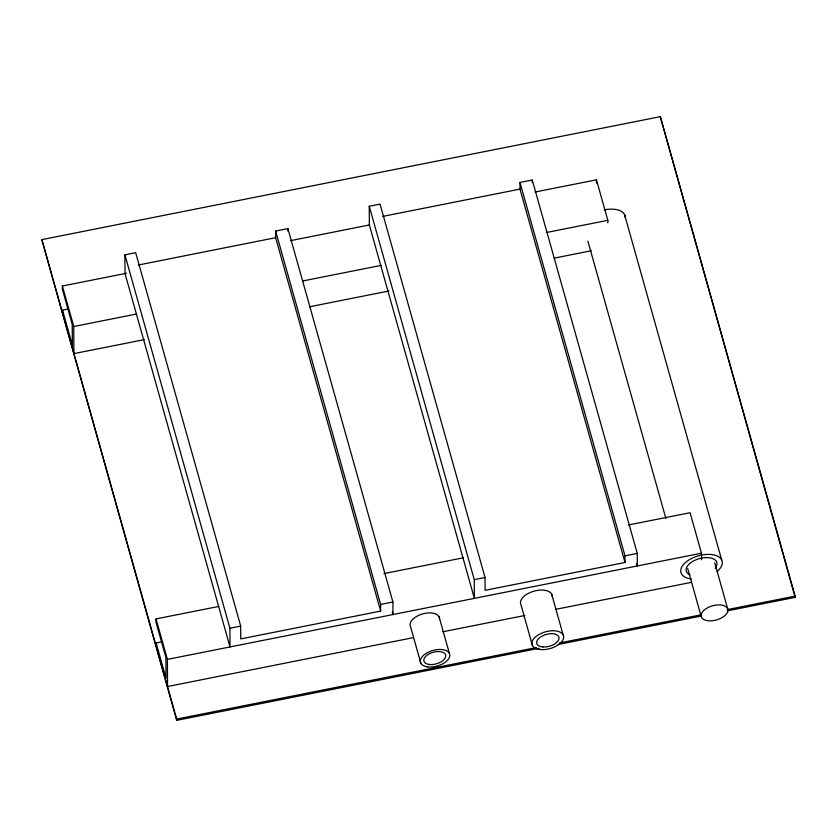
<?xml version="1.0" encoding="UTF-8"?>
<svg xmlns="http://www.w3.org/2000/svg" width="837" height="837" viewBox="0 0 837 837"><rect width="100%" height="100%" fill="white"/><g stroke="black" fill="none" stroke-linecap="round" stroke-linejoin="round"><path stroke-width="1.26" d="M539.059 648.288L176.691 720.343L41.85 239.633L660.309 116.657L795.14 596.111L795.15 597.367L727.29 610.853M124.912 254.846L229.924 628.231L230.018 646.949L125.016 273.563L124.912 254.846L135.688 252.711L240.7 626.097L240.763 638.903L380.668 611.083L380.626 604.429L275.624 231.043L287.897 228.606L392.909 601.991L392.971 614.546L392.271 612.035M369.263 206.268L474.276 579.654L474.37 598.361L369.358 224.975L369.263 206.268L380.04 204.123L485.041 577.509L485.115 590.315L625.009 562.495L624.977 555.841L519.965 182.456L532.248 180.018L637.26 553.403L637.323 565.958L636.612 563.447M138.304 265.015L275.655 237.698L275.624 231.043M382.645 216.427L520.007 189.11L519.965 182.456M67.63 309.083L62.503 310.098L72.359 345.147L72.254 324.432L62.398 289.382L62.377 286.013L126.418 273.28M290.355 240.69L369.755 224.891M534.979 192.039L596.446 179.819L607.84 220.309L607.85 222.893M144.351 339.623L73.907 353.622L73.761 326.503L136.525 314.021M303.015 280.918L381.149 265.381M546.362 232.529L607.84 220.309M309.564 306.771L388.975 290.983M554.188 258.131L591.33 250.744M162.535 641.728L156.132 642.994L165.988 678.043L165.872 657.327L156.017 622.278L156.006 618.92L218.76 606.438M383.974 573.586L463.384 557.798M628.597 524.945L690.075 512.725L701.458 553.205L701.49 559.66M229.924 628.231L240.7 626.097M474.276 579.654L485.041 577.509M380.626 604.429L392.909 601.991M624.977 555.841L637.26 553.403M413.436 637.627L167.526 686.528L167.39 659.399L701.458 553.205M442.888 631.768L524.862 615.477M555.601 609.367L691.352 582.364M176.691 720.343L176.691 719.088L536.496 647.535M559.545 642.952L700.391 614.954M727.28 609.598L795.14 596.111M558.269 644.469L701.678 615.948M795.15 597.367L660.309 116.657M624.528 214.502L721.62 559.744M714.746 562.83L727.845 609.399A13.8 7.345 -15.7 0 1 709.138 620.845A13.8 7.345 -15.7 0 1 706.512 608.384A13.8 7.345 -15.7 0 1 727.845 609.399M687.7 568.543L701.155 616.356M587.877 241.098L665.907 518.553M520.007 189.11L625.009 562.495M551.677 594.155L563.123 634.833M532.437 645.547L521.001 604.879A16.332 8.684 -15.7 0 1 534.215 591.089A16.332 8.684 -15.7 0 1 552.232 596.362M439.059 616.712L449.343 653.258M420.823 663.228L410.548 626.683A15.181 8.077 -15.7 0 1 422.831 613.866A15.181 8.077 -15.7 0 1 439.571 618.763M275.655 237.698L380.668 611.083M62.377 286.013L73.761 326.503M156.006 618.92L167.39 659.399M41.85 239.633L176.691 719.088M596.446 179.819L596.467 183.188M532.248 180.018L532.259 182.529M287.897 228.606L287.918 231.117M156.132 642.994L156.142 646.038M62.503 310.098L62.524 313.143M691.174 578.953A21.385 11.383 -15.7 0 1 684.185 563.719A21.385 11.383 -15.7 0 1 714.16 554.983A21.385 11.383 -15.7 0 1 717.215 571.357M690.002 574.81A15.872 8.443 -15.7 0 1 689.991 563.28A15.872 8.443 -15.7 0 1 710.383 557.913A15.872 8.443 -15.7 0 1 715.133 568.197M604.377 209.846A21.385 11.383 -15.7 0 1 625.249 217.379M539.875 649.491A16.332 8.684 -15.7 0 0 563.667 637.03A16.332 8.684 -15.7 0 0 539.792 634.048A16.332 8.684 -15.7 0 0 539.875 649.491M542.92 646.938A11.498 6.121 -15.7 0 0 559.001 637.689A11.498 6.121 -15.7 0 0 541.591 636.34A11.498 6.121 -15.7 0 0 542.92 646.938M427.728 666.89A15.181 8.077 -15.7 0 0 449.856 655.308A15.181 8.077 -15.7 0 0 427.655 652.536A15.181 8.077 -15.7 0 0 427.728 666.89M429.58 664.515A11.268 5.995 -15.7 0 0 445.713 655.706A11.268 5.995 -15.7 0 0 428.973 653.969A11.268 5.995 -15.7 0 0 429.58 664.515"/></g></svg>
